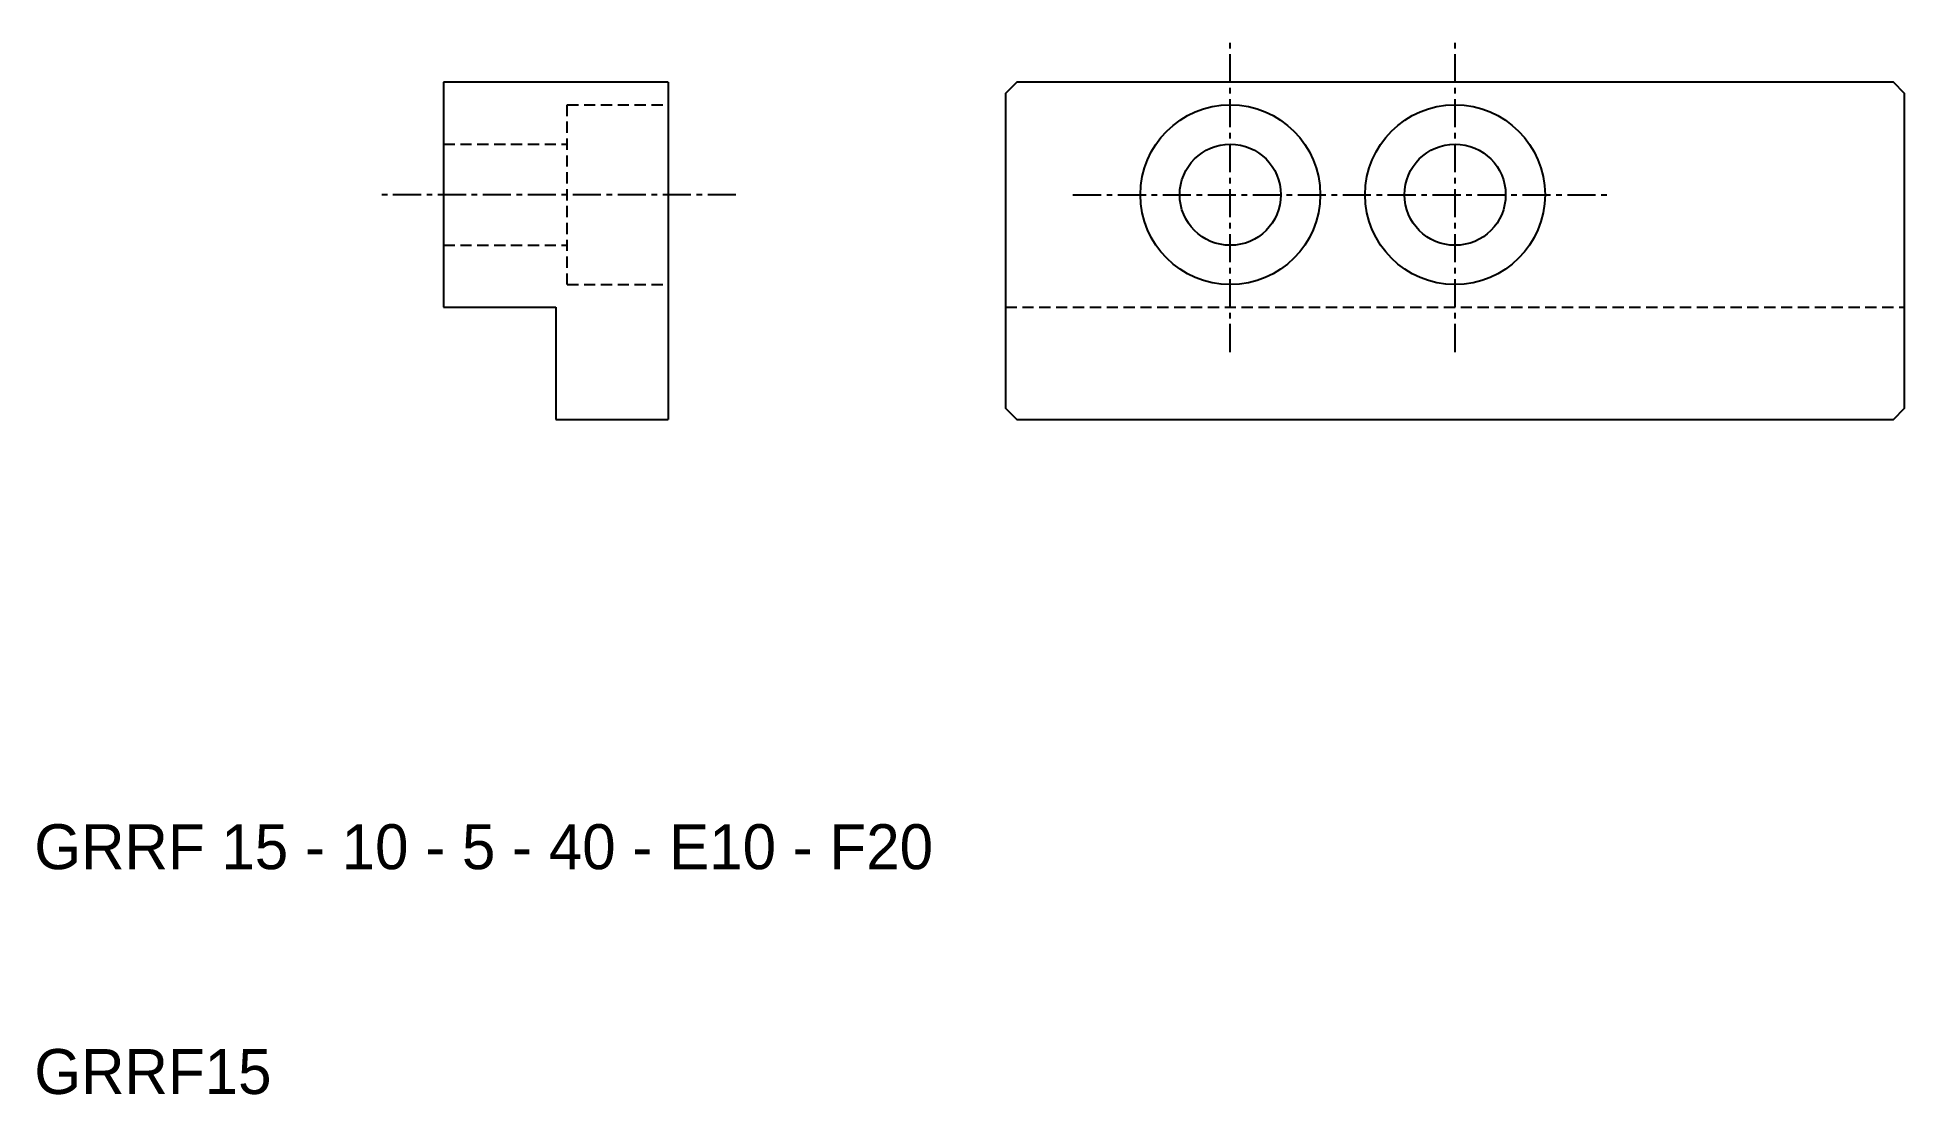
# Model space of a CAD drawing. Extents: x 10.1 to 93.2, y 10 to 57.
import ezdxf

# ---------------------------------------------------------------- set-up
doc = ezdxf.new("R2010")
doc.units = 0
doc.linetypes.add('CENTER', pattern=[2, 1.25, -0.25, 0.25, -0.25])
doc.linetypes.add('DASHED', pattern=[0.75, 0.5, -0.25])
doc.layers.get('0').update_dxf_attribs({"linetype": 'CONTINUOUS'})
doc.layers.add('CENTER', color=1, linetype='CENTER')

msp = doc.modelspace()

# ---------------------------------------------------------------- linework, layer by layer
at = {"color": 7, "linetype": 'CONTINUOUS'}
for p, q in [((28.205, 55), (28.205, 45)), ((38.205, 55), (28.205, 55)), ((38.205, 55), (38.205, 40)), ((28.205, 45), (33.205, 45)), ((33.205, 45), (33.205, 40)), ((33.205, 40), (38.205, 40))]:
    msp.add_line(p, q, dxfattribs=at)
at = {"color": 3, "linetype": 'DASHED'}
for p, q in [((33.705, 46), (33.705, 54)), ((33.705, 54), (38.205, 54)), ((28.205, 52.25), (33.705, 52.25)), ((28.205, 47.75), (33.705, 47.75)), ((33.705, 46), (38.205, 46)), ((53.205, 45), (93.205, 45))]:
    msp.add_line(p, q, dxfattribs=at)
at = {"color": 7, "linetype": 'CONTINUOUS'}
msp.add_lwpolyline([(53.705, 40), (92.705, 40), (93.205, 40.5), (93.205, 54.5), (92.705, 55), (53.705, 55), (53.205, 54.5), (53.205, 40.5)], close=True, dxfattribs=at)
for centre, radius in [((63.205, 50), 4), ((63.205, 50), 4), ((73.205, 50), 4), ((63.205, 50), 2.25), ((63.205, 50), 2.25), ((73.205, 50), 2.25)]:
    msp.add_circle(centre, radius, dxfattribs=at)
at = {"layer": 'CENTER', "color": 1, "linetype": 'CENTER'}
for p, q in [((63.205, 43), (63.205, 57)), ((63.205, 43), (63.205, 57)), ((73.205, 43), (73.205, 57)), ((41.205, 50), (25.205, 50)), ((56.205, 50), (70.205, 50)), ((56.205, 50), (70.205, 50)), ((66.205, 50), (80.205, 50))]:
    msp.add_line(p, q, dxfattribs=at)

# ---------------------------------------------------------------- texts
at = {"color": 7, "linetype": 'CONTINUOUS'}
for s, p in [('GRRF 15 - 10 - 5 - 40 - E10 - F20', (10, 20)), ('GRRF15', (10, 10))]:
    msp.add_text(s, height=2, dxfattribs=at).set_placement(p)

doc.saveas('drawing.dxf')
